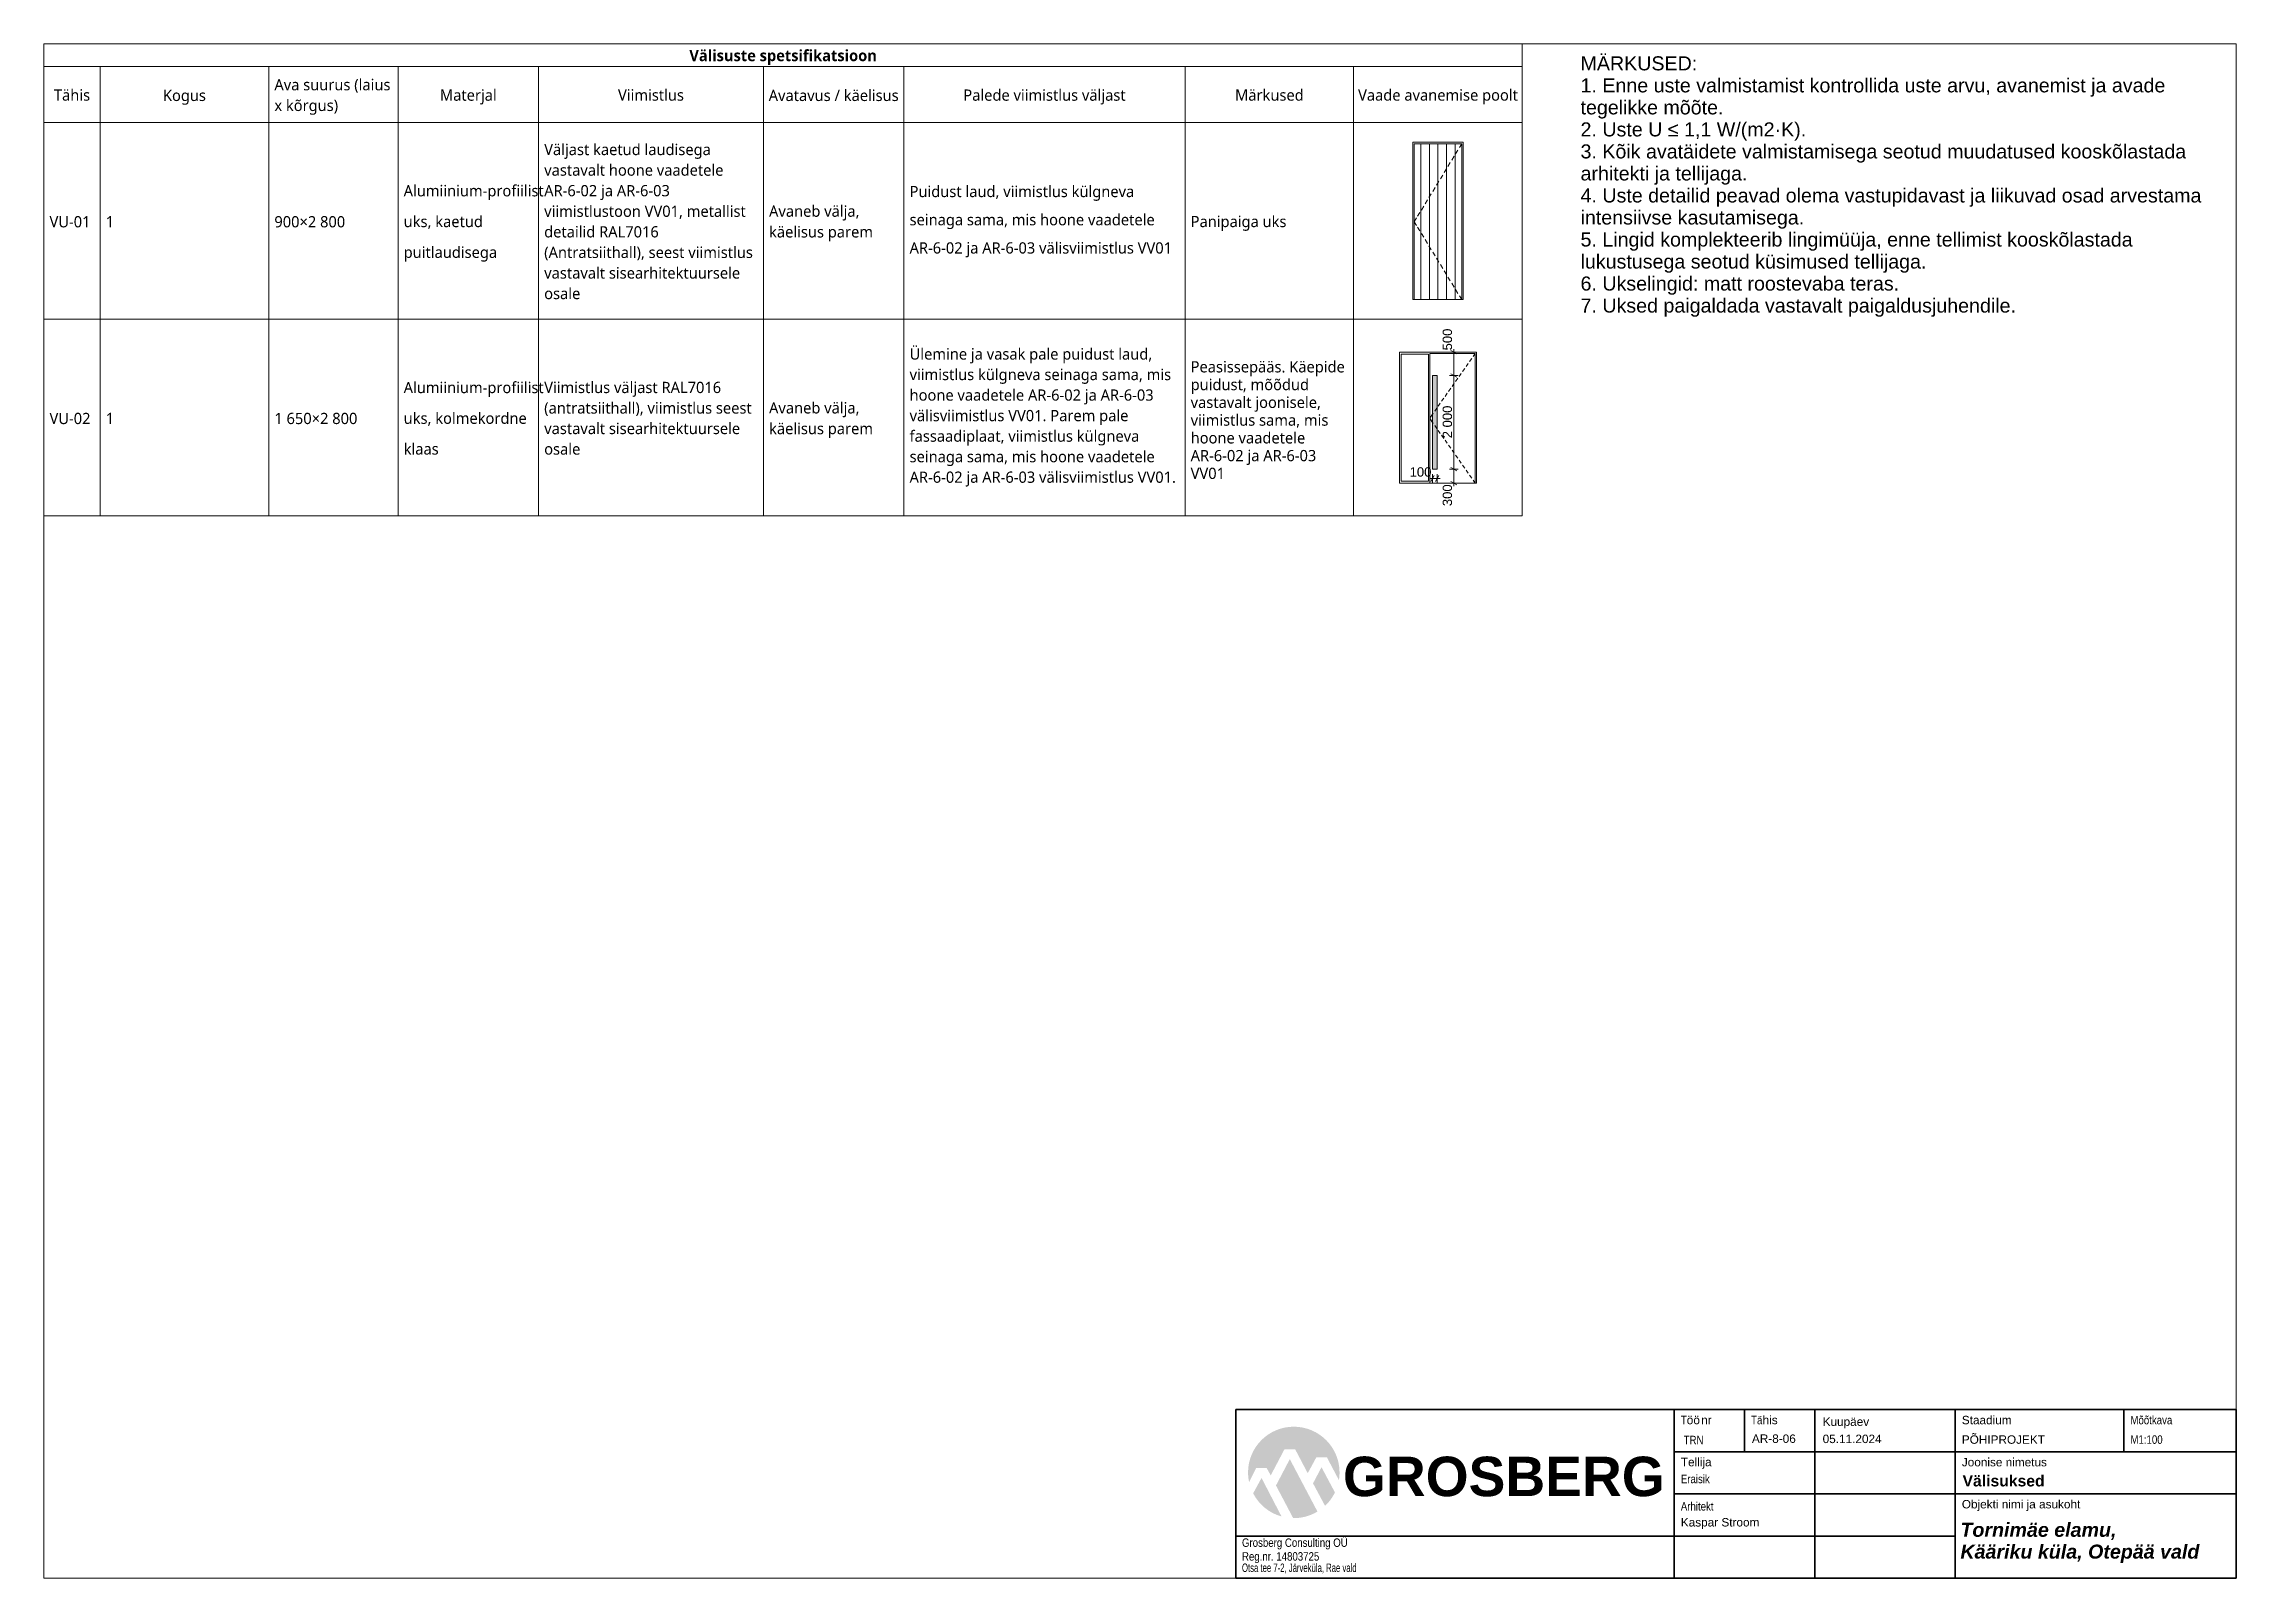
# Paper-space layout 'TRN_PP_AR-8-06_V01_Valisuste-spetsifikatsioon' of a CAD drawing. Header units: millimetres. Extents: x 20 to 410, y 14 to 287.
import ezdxf
from ezdxf.xclip import XClip

# ---------------------------------------------------------------- set-up
doc = ezdxf.new("R2010")
doc.units = ezdxf.units.MM
doc.header["$MEASUREMENT"] = 0
doc.header["$XCLIPFRAME"] = 0
for name, color, linetype, lineweight in [('0_Pen_No__1', 7, 'Continuous', 13), ('Annotation - General_Pen_No__1', 7, 'Continuous', 13), ('Annotation - Text.AR#1_Pen_No__21', 7, 'Continuous', 35), ('Drawing & Figure_Pen_No__1', 7, 'Continuous', 13), ('Drawing & Figure_Pen_No__7', 7, 'Continuous', 35), ('New_0_Pen_No__1', 7, 'Continuous', 13)]:
    doc.layers.add(name, color=color, linetype=linetype, lineweight=lineweight)
doc.layers.add('Drawing & Figure', color=7, linetype='Continuous')
for name, color, linetype, lineweight, true_color in [('Drawing & Figure_Pen_No__109', 7, 'Continuous', 13, 0xb4e4dc), ('Drawing & Figure_Pen_No__69', 7, 'Continuous', 20, 0x71cebe), ('New_0_Pen_No__153', 7, 'Continuous', 100, 0x5a400a)]:
    doc.layers.add(name, color=color, linetype=linetype, lineweight=lineweight, true_color=true_color)
doc.styles.add('GENERATED_STYLE_1', font='')
doc.styles.add('GENERATED_STYLE_2', font='')
doc.styles.add('GENERATED_STYLE_3', font='')
doc.styles.add('GENERATED_STYLE_4', font='')
doc.styles.add('GENERATED_STYLE_5', font='')
doc.styles.add('GENERATED_STYLE_6', font='')
doc.styles.get('GENERATED_STYLE_1').set_extended_font_data('Arial Narrow')
doc.styles.get('GENERATED_STYLE_2').set_extended_font_data('Arial')
doc.styles.get('GENERATED_STYLE_3').set_extended_font_data('Arial', italic=True, bold=True)
doc.styles.get('GENERATED_STYLE_4').set_extended_font_data('Arial', bold=True)
doc.styles.get('GENERATED_STYLE_5').set_extended_font_data('Malgun Gothic Semilight', bold=True)
doc.styles.get('GENERATED_STYLE_6').set_extended_font_data('Malgun Gothic Semilight')

# ---------------------------------------------------------------- blocks, each defined once
blk = doc.blocks.new('Drawing_1_1', base_point=(20.01, 286.99))
at = {"layer": 'New_0_Pen_No__153', "linetype": 'Continuous', "lineweight": 100, "true_color": 0x5a400a}
blk.add_hatch(color=48, dxfattribs=at).paths.add_polyline_path([(267.05, 211.33), (267.89, 211.33), (267.89, 227.98), (267.05, 227.98)])
at = {"layer": 'New_0_Pen_No__1', "color": 7, "linetype": 'Continuous', "lineweight": 13}
for p, q in [((20.01, 286.99), (283.01, 286.99)), ((20.01, 282.99), (20.01, 286.99)), ((283.01, 282.99), (283.01, 286.99)), ((20.01, 282.99), (283.01, 282.99)), ((20.01, 272.99), (20.01, 282.99)), ((30.01, 272.99), (30.01, 282.99)), ((60.01, 272.99), (60.01, 282.99)), ((83.01, 272.99), (83.01, 282.99)), ((108.01, 272.99), (108.01, 282.99)), ((148.01, 272.99), (148.01, 282.99)), ((173.01, 272.99), (173.01, 282.99)), ((223.01, 272.99), (223.01, 282.99)), ((253.01, 272.99), (253.01, 282.99)), ((283.01, 272.99), (283.01, 282.99)), ((20.01, 272.99), (30.01, 272.99)), ((20.01, 237.99), (20.01, 272.99)), ((30.01, 272.99), (60.01, 272.99)), ((30.01, 237.99), (30.01, 272.99)), ((60.01, 272.99), (83.01, 272.99)), ((60.01, 237.99), (60.01, 272.99)), ((83.01, 272.99), (108.01, 272.99)), ((83.01, 237.99), (83.01, 272.99)), ((108.01, 272.99), (148.01, 272.99)), ((108.01, 237.99), (108.01, 272.99)), ((148.01, 272.99), (173.01, 272.99)), ((148.01, 237.99), (148.01, 272.99)), ((173.01, 272.99), (223.01, 272.99)), ((173.01, 237.99), (173.01, 272.99)), ((223.01, 272.99), (253.01, 272.99)), ((223.01, 237.99), (223.01, 272.99)), ((253.01, 272.99), (283.01, 272.99)), ((253.01, 237.99), (253.01, 272.99)), ((272.51, 269.49), (263.51, 269.49)), ((263.51, 269.49), (263.51, 269.09)), ((263.79, 241.49), (263.79, 269.21)), ((263.79, 269.21), (272.23, 269.21)), ((264.97, 241.49), (264.97, 269.21)), ((266.49, 241.49), (266.49, 269.21)), ((268.01, 241.49), (268.01, 269.21)), ((269.53, 241.49), (269.53, 269.21)), ((271.05, 241.49), (271.05, 269.21)), ((272.23, 269.21), (271.81, 268.53)), ((272.23, 269.21), (272.23, 241.49)), ((272.51, 269.09), (272.51, 269.49)), ((283.01, 237.99), (283.01, 272.99)), ((263.51, 269.09), (263.51, 241.49)), ((270.2, 265.88), (269.79, 265.2)), ((270.88, 266.99), (270.46, 266.31)), ((271.55, 268.1), (271.14, 267.42)), ((272.51, 241.49), (272.51, 269.09)), ((267.5, 261.44), (267.08, 260.75)), ((268.17, 262.55), (267.76, 261.86)), ((268.85, 263.66), (268.43, 262.98)), ((269.53, 264.77), (269.11, 264.09)), ((265.47, 258.11), (265.05, 257.42)), ((266.14, 259.22), (265.73, 258.53)), ((266.82, 260.33), (266.4, 259.64)), ((264.21, 256.03), (263.79, 255.35)), ((264.21, 254.67), (263.79, 255.35)), ((264.79, 257), (264.38, 256.31)), ((264.79, 253.7), (264.38, 254.39)), ((265.47, 252.59), (265.05, 253.28)), ((266.14, 251.48), (265.73, 252.17)), ((266.82, 250.37), (266.4, 251.06)), ((267.5, 249.26), (267.08, 249.95)), ((268.17, 248.15), (267.76, 248.84)), ((268.85, 247.04), (268.43, 247.72)), ((269.53, 245.93), (269.11, 246.61)), ((270.2, 244.82), (269.79, 245.5)), ((270.88, 243.71), (270.46, 244.39)), ((271.55, 242.6), (271.14, 243.28)), ((272.23, 241.49), (271.81, 242.17)), ((20.01, 237.99), (30.01, 237.99)), ((20.01, 202.99), (20.01, 237.99)), ((30.01, 237.99), (60.01, 237.99)), ((30.01, 202.99), (30.01, 237.99)), ((60.01, 237.99), (83.01, 237.99)), ((60.01, 202.99), (60.01, 237.99)), ((83.01, 237.99), (108.01, 237.99)), ((83.01, 202.99), (83.01, 237.99)), ((108.01, 237.99), (148.01, 237.99)), ((108.01, 202.99), (108.01, 237.99)), ((148.01, 237.99), (173.01, 237.99)), ((148.01, 202.99), (148.01, 237.99)), ((173.01, 237.99), (223.01, 237.99)), ((173.01, 202.99), (173.01, 237.99)), ((223.01, 237.99), (253.01, 237.99)), ((223.01, 202.99), (223.01, 237.99)), ((253.01, 237.99), (283.01, 237.99)), ((253.01, 202.99), (253.01, 237.99)), ((263.51, 241.49), (263.79, 241.49)), ((272.23, 241.49), (263.79, 241.49)), ((272.23, 241.49), (272.51, 241.49)), ((283.01, 202.99), (283.01, 237.99)), ((274.88, 232.15), (261.14, 232.15)), ((261.14, 232.15), (261.14, 231.81)), ((261.14, 231.81), (261.14, 208.83)), ((261.47, 209.17), (261.47, 231.81)), ((261.47, 231.81), (266.3, 231.81)), ((266.3, 231.81), (266.3, 209.17)), ((266.54, 208.83), (266.54, 231.91)), ((266.54, 231.91), (274.65, 231.91)), ((271.62, 232.15), (270.06, 232.15)), ((271.36, 231.85), (270.32, 232.45)), ((270.84, 232.15), (270.84, 232.66)), ((270.84, 227.98), (270.84, 232.15)), ((273.4, 230.14), (273.02, 229.6)), ((274.02, 231.03), (273.64, 230.48)), ((274.65, 231.91), (274.26, 231.37)), ((274.65, 231.91), (274.65, 208.83)), ((274.88, 231.81), (274.88, 232.15)), ((274.88, 208.83), (274.88, 231.81)), ((267.89, 227.98), (267.05, 227.98)), ((267.05, 227.98), (267.05, 211.33)), ((267.89, 211.33), (267.89, 227.98)), ((271.62, 227.98), (270.06, 227.98)), ((270.32, 228.28), (271.36, 227.68)), ((270.91, 226.6), (270.53, 226.06)), ((270.84, 211.33), (270.84, 227.98)), ((271.53, 227.49), (271.15, 226.94)), ((272.16, 228.37), (271.77, 227.83)), ((272.78, 229.26), (272.4, 228.71)), ((268.42, 223.06), (268.04, 222.51)), ((269.04, 223.94), (268.66, 223.4)), ((269.67, 224.83), (269.28, 224.28)), ((270.29, 225.71), (269.91, 225.17)), ((266.92, 220.92), (266.54, 220.37)), ((266.92, 219.83), (266.54, 220.37)), ((267.18, 221.29), (266.92, 220.92)), ((267.18, 219.46), (266.92, 219.83)), ((267.8, 222.17), (267.42, 221.63)), ((267.8, 218.57), (267.42, 219.12)), ((268.42, 217.69), (268.04, 218.23)), ((269.04, 216.8), (268.66, 217.35)), ((269.67, 215.92), (269.28, 216.46)), ((270.29, 215.03), (269.91, 215.58)), ((270.91, 214.15), (270.53, 214.69)), ((267.05, 211.33), (267.89, 211.33)), ((271.62, 211.33), (270.06, 211.33)), ((270.32, 211.63), (271.36, 211.03)), ((270.84, 208.83), (270.84, 211.33)), ((271.53, 213.26), (271.15, 213.81)), ((272.16, 212.37), (271.77, 212.92)), ((272.78, 211.49), (272.4, 212.03)), ((273.4, 210.6), (273.02, 211.15)), ((261.14, 208.83), (261.47, 208.83)), ((266.3, 209.17), (261.47, 209.17)), ((261.47, 208.83), (266.3, 208.83)), ((266.3, 208.83), (266.54, 208.83)), ((266.54, 209.66), (267.05, 209.66)), ((274.65, 208.83), (266.54, 208.83)), ((267.35, 210.18), (266.75, 209.14)), ((267.05, 208.88), (267.05, 210.44)), ((267.05, 209.66), (267.89, 209.66)), ((267.58, 209.14), (268.19, 210.18)), ((267.89, 208.88), (267.89, 210.44)), ((267.89, 209.66), (268.39, 209.66)), ((271.62, 208.83), (270.06, 208.83)), ((270.32, 209.13), (271.36, 208.53)), ((270.84, 208.32), (270.84, 208.83)), ((274.02, 209.72), (273.64, 210.26)), ((274.65, 208.83), (274.26, 209.38)), ((274.65, 208.83), (274.88, 208.83)), ((20.01, 202.99), (30.01, 202.99)), ((30.01, 202.99), (60.01, 202.99)), ((60.01, 202.99), (83.01, 202.99)), ((83.01, 202.99), (108.01, 202.99)), ((108.01, 202.99), (148.01, 202.99)), ((148.01, 202.99), (173.01, 202.99)), ((173.01, 202.99), (223.01, 202.99)), ((223.01, 202.99), (253.01, 202.99)), ((253.01, 202.99), (283.01, 202.99))]:
    blk.add_line(p, q, dxfattribs=at)
at = {"layer": '0_Pen_No__1', "color": 7, "linetype": 'Continuous', "lineweight": 13}
for s, insert, char_height, attachment_point, style in [('\\A1;{\\pqc;\\fMalgun Gothic Semilight|b1|i0|c0|p34;Välisuste spetsifikatsioon}', (151.51, 284.58), 2, 5, 'GENERATED_STYLE_5'), ('\\A1;{\\pqc;\\fMalgun Gothic Semilight|b0|i0|c0|p34;Tähis}', (25.01, 277.87), 2, 5, 'GENERATED_STYLE_6'), ('\\A1;{\\pqc;\\fMalgun Gothic Semilight|b0|i0|c0|p34;Kogus}', (45.01, 277.49), 2, 5, 'GENERATED_STYLE_6'), ('\\A1;{\\pqc;\\fMalgun Gothic Semilight|b0|i0|c0|p34;Materjal}', (95.51, 277.54), 2, 5, 'GENERATED_STYLE_6'), ('\\A1;{\\pqc;\\fMalgun Gothic Semilight|b0|i0|c0|p34;Viimistlus}', (128.01, 277.87), 2, 5, 'GENERATED_STYLE_6'), ('\\A1;{\\pqc;\\fMalgun Gothic Semilight|b0|i0|c0|p34;Palede viimistlus väljast}', (198.01, 277.54), 2, 5, 'GENERATED_STYLE_6'), ('\\A1;{\\pqc;\\fMalgun Gothic Semilight|b0|i0|c0|p34;Märkused}', (238.01, 277.87), 2, 5, 'GENERATED_STYLE_6'), ('\\A1;{\\pql;\\fMalgun Gothic Semilight|b0|i0|c0|p34;VU-01}', (21.01, 255.33), 2, 4, 'GENERATED_STYLE_6'), ('\\A1;{\\pql;\\fMalgun Gothic Semilight|b0|i0|c0|p34;1}', (31.01, 255.35), 2, 4, 'GENERATED_STYLE_6'), ('\\A1;{\\pql;\\fMalgun Gothic Semilight|b0|i0|c0|p34;900×2\xa0800}', (61.01, 255.33), 2, 4, 'GENERATED_STYLE_6'), ('\\A1;{\\pql;\\fMalgun Gothic Semilight|b0|i0|c0|p34;Panipaiga uks}', (224.01, 255.05), 2, 4, 'GENERATED_STYLE_6'), ('\\A1;{\\pql;\\fMalgun Gothic Semilight|b0|i0|c0|p34;VU-02}', (21.01, 220.33), 2, 4, 'GENERATED_STYLE_6'), ('\\A1;{\\pql;\\fMalgun Gothic Semilight|b0|i0|c0|p34;1}', (31.01, 220.35), 2, 4, 'GENERATED_STYLE_6'), ('\\A1;{\\pql;\\fMalgun Gothic Semilight|b0|i0|c0|p34;1\xa0650×2\xa0800}', (61.01, 220.33), 2, 4, 'GENERATED_STYLE_6'), ('\\A1;{\\pql;\\pt0;\\fArial|b0|i0|c0|p34;100}', (262.96, 209.97), 1.6654, 7, 'GENERATED_STYLE_2')]:
    blk.add_mtext(s, dxfattribs=dict(at, insert=insert, char_height=char_height, attachment_point=attachment_point, style=style))
at = {"layer": '0_Pen_No__1', "color": 7, "linetype": 'Continuous', "lineweight": 13, "char_height": 2, "style": 'GENERATED_STYLE_6'}
for s, insert, width, attachment_point, line_spacing_factor in [('\\A1;{\\pql;\\fMalgun Gothic Semilight|b0|i0|c0|p34;Ava suurus (laius x kõrgus)}', (61.01, 277.55), 21, 4, 1.10454), ('\\A1;{\\pqc;\\fMalgun Gothic Semilight|b0|i0|c0|p34;Avatavus / käelisus}', (160.51, 277.81), 23, 5, 4), ('\\A1;{\\pqc;\\fMalgun Gothic Semilight|b0|i0|c0|p34;Vaade avanemise poolt}', (268.01, 277.55), 28, 5, 1.10515), ('\\A1;{\\pql;\\fMalgun Gothic Semilight|b0|i0|c0|p34;Väljast kaetud laudisega vastavalt hoone vaadetele AR-6-02 ja AR-6-03 viimistlustoon VV01, metallist detailid RAL7016 (Antratsiithall), seest viimistlus vastavalt sisearhitektuursele osale}', (109.01, 255.37), 38, 4, 1.097889), ('\\A1;{\\pql;\\fMalgun Gothic Semilight|b0|i0|c0|p34;Alumiinium-profiilist uks, kaetud puitlaudisega}', (84.01, 255.05), 23, 4, 1.641175), ('\\A1;{\\pql;\\fMalgun Gothic Semilight|b0|i0|c0|p34;Puidust laud, viimistlus külgneva seinaga sama, mis hoone vaadetele AR-6-02 ja AR-6-03 välisviimistlus VV01}', (174.01, 255.37), 48, 4, 1.505701), ('\\A1;{\\pql;\\fMalgun Gothic Semilight|b0|i0|c0|p34;Avaneb välja, käelisus parem}', (149.01, 255.05), 23, 4, 1.10515), ('\\A1;{\\pql;\\fMalgun Gothic Semilight|b0|i0|c0|p34;Ülemine ja vasak pale puidust laud, viimistlus külgneva seinaga sama, mis hoone vaadetele AR-6-02 ja AR-6-03 välisviimistlus VV01. Parem pale fassaadiplaat, viimistlus külgneva seinaga sama, mis hoone vaadetele AR-6-02 ja AR-6-03 välisviimistlus VV01.}', (174.01, 220.52), 48, 4, 1.095626), ('\\A1;{\\pql;\\fMalgun Gothic Semilight|b0|i0|c0|p34;Peasissepääs. Käepide puidust, mõõdud vastavalt joonisele, viimistlus sama, mis hoone vaadetele AR-6-02 ja AR-6-03 VV01}', (224.01, 220.04), 28, 4, 0.947923), ('\\A1;{\\pql;\\fMalgun Gothic Semilight|b0|i0|c0|p34;Alumiinium-profiilist uks, kolmekordne klaas}', (84.01, 220.37), 23, 4, 1.63899), ('\\A1;{\\pql;\\fMalgun Gothic Semilight|b0|i0|c0|p34;Viimistlus väljast RAL7016 (antratsiithall), viimistlus seest vastavalt sisearhitektuursele osale}', (109.01, 220.37), 38, 4, 1.095215), ('\\A1;{\\pql;\\fMalgun Gothic Semilight|b0|i0|c0|p34;Avaneb välja, käelisus parem}', (149.01, 220.05), 23, 4, 1.10515)]:
    blk.add_mtext(s, dxfattribs=dict(at, insert=insert, width=width, attachment_point=attachment_point, line_spacing_factor=line_spacing_factor))
at = {"layer": '0_Pen_No__1', "color": 7, "linetype": 'Continuous', "lineweight": 13, "char_height": 1.6654, "attachment_point": 7, "rotation": 90, "style": 'GENERATED_STYLE_2'}
for s, insert in [('\\A1;{\\pql;\\pt0;\\fArial|b0|i0|c0|p34;500}', (270.53, 232.45)), ('\\A1;{\\pql;\\pt0;\\fArial|b0|i0|c0|p34;2\xa0000}', (270.53, 216.81)), ('\\A1;{\\pql;\\pt0;\\fArial|b0|i0|c0|p34;300}', (270.53, 204.74))]:
    blk.add_mtext(s, dxfattribs=dict(at, insert=insert))

psp = doc.layouts.new('TRN_PP_AR-8-06_V01_Valisuste-spetsifikatsioon')

# ---------------------------------------------------------------- hatches: boundary and pattern name
at = {"layer": 'Drawing & Figure_Pen_No__109', "linetype": 'Continuous', "lineweight": 13, "true_color": 0xb4e4dc}
for points in [[(234.22, 32.81, 0.053034), (234.41, 31.1), (235.68, 33.6), (237.53, 33.6), (238.26, 32.29), (240.7, 36.93), (242.6, 36.93), (244.84, 32.67), (246.38, 35.52), (248.24, 35.52), (250.38, 31.45, 0.041996), (250.5, 32.81, 1)], [(241.65, 35.18), (239.19, 30.49), (242.25, 24.68, 0.140199), (246.57, 25.85)], [(236.62, 31.83), (235.13, 29.09, 0.209239), (240.18, 24.97)], [(247.29, 33.74), (245.78, 30.87), (247.92, 26.87, 0.091793), (249.68, 29.25)]]:
    psp.add_hatch(color=254, dxfattribs=at).paths.add_polyline_path(points)

# ---------------------------------------------------------------- linework, layer by layer
at = {"layer": 'Annotation - General_Pen_No__1', "color": 7, "linetype": 'Continuous', "lineweight": 13}
psp.add_lwpolyline([(20, 287), (410, 287), (410, 14), (20, 14)], close=True, dxfattribs=at)
at = {"layer": 'Drawing & Figure_Pen_No__7', "color": 7, "linetype": 'Continuous', "lineweight": 35}
for p, q in [((410, 43.99), (232.04, 43.99)), ((232.04, 43.99), (232.04, 14)), ((310.03, 14), (310.03, 43.99)), ((322.52, 36.49), (322.52, 43.99)), ((335.02, 14), (335.02, 43.99)), ((360.01, 29), (360.01, 43.99)), ((390.01, 43.99), (390.01, 36.49)), ((335.02, 36.49), (310.03, 36.49)), ((410, 36.49), (310.03, 36.49)), ((410, 36.49), (390.01, 36.49)), ((335.02, 29), (310.03, 29)), ((360.01, 29), (335.02, 29)), ((410, 29), (360.01, 29)), ((360.01, 29), (360.01, 14)), ((232.04, 21.5), (360.01, 21.5))]:
    psp.add_line(p, q, dxfattribs=at)
for points in [[(232.04, 14), (232.04, 43.99)], [(232.04, 43.99), (410, 43.99)], [(410, 43.99), (410, 14), (232.04, 14)]]:
    psp.add_lwpolyline(points, dxfattribs=at)

# ---------------------------------------------------------------- block references
at = {"layer": 'Drawing & Figure', "color": 151, "linetype": 'Continuous', "lineweight": 20, "true_color": 0x80c2ff}
ref = psp.add_blockref('Drawing_1_1', (20.01, 286.99), dxfattribs=at)
XClip(ref).set_block_clipping_path([(20, 192.9884575803), (301.6977973677, 287)])

# ---------------------------------------------------------------- texts
at = {"layer": '0_Pen_No__1', "color": 7, "linetype": 'Continuous', "lineweight": 13, "insert": (293.37, 284.78), "char_height": 2.5, "width": 113.1798, "attachment_point": 1, "line_spacing_factor": 0.940059, "style": 'GENERATED_STYLE_2'}
psp.add_mtext('\\A1;{\\pql;\\fArial|b0|i0|c0|p34;MÄRKUSED:\\P\\pql;\\fArial|b0|i0|c0|p34;1. Enne uste valmistamist kontrollida uste arvu, avanemist ja avade tegelikke mõõte. \\P\\pql;\\fArial|b0|i0|c0|p34;2. Uste U ≤ \\fArial|b0|i0|c0|p34;1,1\\fArial|b0|i0|c0|p34; W/(m2·K).\\fArial|b0|i0|c0|p34;\\c26367; \\P\\pql;\\fArial|b0|i0|c0|p34;\\C7;3. Kõik avatäidete valmistamisega seotud muudatused kooskõlastada arhitekti ja tellijaga. \\P\\pql;\\fArial|b0|i0|c0|p34;4. Uste detailid peavad olema vastupidavast ja liikuvad osad arvestama intensiivse kasutamisega. \\P\\pql;\\fArial|b0|i0|c0|p34;5. Lingid komplekteerib lingimüüja, enne tellimist kooskõlastada lukustusega seotud küsimused tellijaga. \\P\\pql;\\fArial|b0|i0|c0|p34;6. Ukselingid: matt roostevaba teras. \\P\\pql;\\fArial|b0|i0|c0|p34;7. Uksed paigaldada vastavalt paigaldusjuhendile.^I}', dxfattribs=at)
at = {"layer": 'Annotation - Text.AR#1_Pen_No__21', "color": 7, "linetype": 'Continuous', "lineweight": 35, "attachment_point": 1}
for s, insert, char_height, line_spacing_factor, style in [('\\A1;{\\pql;\\fArial|b1|i0|c0|p34;\\P\\pql;\\fArial|b0|i0|c0|p34;AR-8-06}', (323.86, 42.19), 1.5, 1.048214, 'GENERATED_STYLE_4'), ('\\A1;{\\pql;\\fArial|b0|i0|c0|p34;K\\fArial|b0|i0|c0|p34;uupäev\\P\\pql;\\fArial|b0|i0|c0|p34;05.11.2024}', (336.44, 42.59), 1.5, 1.222382, 'GENERATED_STYLE_2'), ('\\A1;{\\pql;\\fArial|b1|i0|c0|p34;\\P\\pql;\\fArial|b1|i0|c0|p34;Välisuksed}', (361.33, 35.82), 2, 1.04991, 'GENERATED_STYLE_4')]:
    psp.add_mtext(s, dxfattribs=dict(at, insert=insert, char_height=char_height, line_spacing_factor=line_spacing_factor, style=style))
at = {"layer": 'Drawing & Figure_Pen_No__1', "color": 7, "linetype": 'Continuous', "lineweight": 13, "insert": (360.95, 16.72), "char_height": 2.5, "attachment_point": 7, "line_spacing_factor": 0.931425, "style": 'GENERATED_STYLE_3'}
psp.add_mtext('\\A1;{\\pql;\\fArial|b1|i1|c0|p34;Tornimäe \\fArial|b1|i1|c0|p34;elamu\\fArial|b1|i1|c0|p34;, \\P\\pql;\\fArial|b1|i1|c0|p34;Kääriku küla, Otepää vald}', dxfattribs=at)
at = {"layer": 'Drawing & Figure_Pen_No__69', "color": 123, "linetype": 'Continuous', "lineweight": 20, "true_color": 0x71cebe, "insert": (251.11, 28.49), "char_height": 7.0227, "attachment_point": 7, "style": 'GENERATED_STYLE_4'}
psp.add_mtext('\\A1;{\\pql;\\fArial|b1|i0|c0|p34;GROSBERG}', dxfattribs=at)
at = {"layer": 'Drawing & Figure_Pen_No__7', "color": 7, "linetype": 'Continuous', "lineweight": 35, "char_height": 1.4996, "attachment_point": 7}
for s, insert, style in [('\\A1;{\\pql;\\fArial|b0|i0|c0|p34;his}', (325.76, 41.37), 'GENERATED_STYLE_2'), ('\\A1;{\\pql;\\fArial|b0|i0|c0|p34;Staadium}', (361.2, 41.36), 'GENERATED_STYLE_2'), ('\\A1;{\\pql;\\fArial Narrow|b0|i0|c0|p34;Mõõtkava}', (391.19, 41.36), 'GENERATED_STYLE_1'), ('\\A1;{\\pql;\\fArial Narrow|b0|i0|c0|p34;T}', (311.21, 41.39), 'GENERATED_STYLE_1'), ('\\A1;{\\pql;\\fArial Narrow|b0|i0|c0|p34;TRN}', (311.71, 37.83), 'GENERATED_STYLE_1'), ('\\A1;{\\pql;\\fArial|b0|i0|c0|p34;öö}', (312.27, 41.37), 'GENERATED_STYLE_2'), ('\\A1;{\\pql;\\fArial|b0|i0|c0|p34; nr}', (314.25, 41.39), 'GENERATED_STYLE_2'), ('\\A1;{\\pql;\\fArial Narrow|b0|i0|c0|p34;T}', (323.71, 41.39), 'GENERATED_STYLE_1'), ('\\A1;{\\pql;\\fArial Narrow|b0|i0|c0|p34;ä}', (324.77, 41.36), 'GENERATED_STYLE_1'), ('\\A1;{\\pql;\\fArial|b0|i0|c0|p34;PÕHI\\fArial|b0|i0|c0|p34;PROJEKT}', (361.2, 37.89), 'GENERATED_STYLE_2'), ('\\A1;{\\pql;\\fArial Narrow|b0|i0|c0|p34;M1:100}', (391.19, 37.89), 'GENERATED_STYLE_1'), ('\\A1;{\\pql;\\fArial|b0|i0|c0|p34;Tellija}', (311.21, 33.46), 'GENERATED_STYLE_2'), ('\\A1;{\\pql;\\fArial|b0|i0|c0|p34;Joonise nimetus}', (361.2, 33.87), 'GENERATED_STYLE_2'), ('\\A1;{\\pql;\\fArial Narrow|b0|i0|c0|p34;Eraisik}', (311.21, 30.88), 'GENERATED_STYLE_1'), ('\\A1;{\\pql;\\fArial Narrow|b0|i0|c0|p34;A\\fArial Narrow|b0|i0|c0|p34;rhitekt}', (311.21, 26.01), 'GENERATED_STYLE_1'), ('\\A1;{\\pql;\\fArial|b0|i0|c0|p34;Objekti nimi ja asukoht}', (361.2, 25.96), 'GENERATED_STYLE_2'), ('\\A1;{\\pql;\\fArial|b0|i0|c0|p34;Kaspar Stroom}', (311.21, 22.74), 'GENERATED_STYLE_2'), ('\\A1;{\\pql;\\fArial Narrow|b0|i0|c0|p34;Grosberg Consulting OÜ}', (233.14, 19.12), 'GENERATED_STYLE_1'), ('\\A1;{\\W0.800000x;\\pql;\\fArial Narrow|b0|i0|c0|p34;Otsa tee 7-2, Järveküla, Rae vald}', (233.14, 14.82), 'GENERATED_STYLE_1'), ('\\A1;{\\pql;\\fArial Narrow|b0|i0|c0|p34;Reg.nr. 14803725}', (233.14, 16.67), 'GENERATED_STYLE_1')]:
    psp.add_mtext(s, dxfattribs=dict(at, insert=insert, style=style))

doc.saveas('drawing.dxf')
